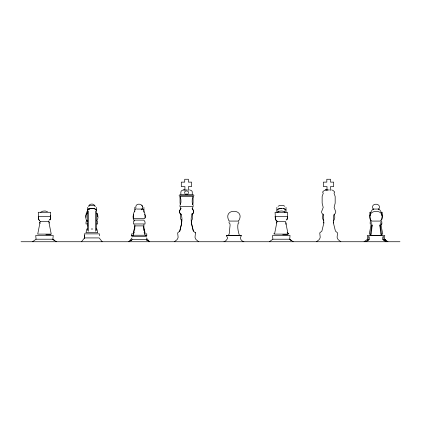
<?xml version="1.0" encoding="UTF-8"?>
<svg xmlns="http://www.w3.org/2000/svg" width="421" height="421" viewBox="0 0 421 421"><rect width="100%" height="100%" fill="white"/><g stroke="black" fill="none" stroke-linecap="round" stroke-linejoin="round"><path stroke-width="0.63" d="M49.394 222.204L49.152 223.067M238.844 222.204L238.707 223.004L238.186 223.23C237.081 226.898 238.239 231.671 239.323 235.176C239.828 235.902 240.854 235.097 241.349 235.66C239.686 238.086 240.475 240.601 243.88 241.738M333.569 222.204L333.327 223.067M380.931 222.204L380.689 223.067M198.744 241.738L196.075 239.628L195.349 238.412L195.007 237.249L195.481 232.897L193.344 231.097C192.255 225.461 188.855 217.136 193.634 212.452C194.128 210.837 192.592 209.716 192.155 208.348L193.271 206.474L179.862 206.474L180.977 208.348C180.53 209.721 179.03 210.832 179.478 212.458C184.309 217.125 180.862 225.467 179.788 231.097L177.651 232.897L178.125 237.249L177.783 238.412L177.057 239.628L174.389 241.738M372.196 224.925L371.243 234.108L370.622 235.176M97.646 216.831L97.43 213.358M39.511 220.546L38.653 219.583L38.269 212.284L50.688 212.284L50.309 219.583L49.315 219.583M276.323 220.546L275.466 219.583L275.081 212.284L287.501 212.284L287.501 216.594L287.122 219.583L286.617 219.583M381.226 212.284L382.226 212.284L382.226 216.594L381.847 219.583L381.342 219.583M84.368 236.044L84.421 235.66M370.07 215.684C370.338 213.289 371.127 210.389 373.269 209.058L378.763 209.058C380.905 210.389 381.694 213.289 381.963 215.684M371.048 224.93L371.743 225.893L370.269 235.25L370.701 235.25M369.501 238.702L369.496 237.323M371.122 224.661L369.259 234.108L370.412 234.108M56.419 241.738L52.757 239.212L54.504 240.475L52.899 239.212L53.22 235.46L35.738 235.46L36.059 239.212L32.538 241.738M293.232 241.738L289.569 239.212L291.316 240.475L289.711 239.212L290.032 235.46L272.55 235.46L272.871 239.212L269.351 241.738M387.957 241.738L384.294 239.212L386.041 240.475L384.436 239.212L384.757 235.46L382.21 235.46M188.392 193.471C189.729 190.039 183.493 189.939 184.714 193.413M192.618 204.806L193.081 203.148L193.081 196.481M49.894 220.136L50.636 217.836L50.441 215.426M97.256 220.136L97.998 217.836L97.804 215.426L96.698 213.273M133.604 214.684L133.047 216.41L133.241 218.82L134.346 220.972M179.888 205.59L180.977 202.206L180.883 199.322L179.862 196.386L193.271 196.386L192.25 199.322L192.155 202.206L193.244 205.59M181.151 214.105L180.409 216.41L180.604 218.82L181.709 220.972M286.706 220.136L287.448 217.836L287.348 216.631M323.239 214.105L322.497 216.41L322.691 218.82L323.796 220.972M381.431 220.136C386.589 207.379 364.012 209.211 371.159 220.972M180.862 194.192C180.851 192.055 180.335 190.266 184.066 189.876M87.184 211.195L86.252 213.358L85.895 215.684L86.11 217.404M134.546 211.195L133.615 213.358L133.257 215.684L133.615 218.557L144.792 218.557L145.15 215.684L144.792 213.358L143.861 211.195M180.977 208.348C179.472 210.058 178.525 213.073 181.098 214.373M191.345 223.004L191.345 221.078M382.536 237.323L382.531 238.702M86.894 220.567L86.016 221.93L86.016 223.967L87.726 223.967M88.647 206.043C89.741 203.327 93.951 203.375 94.988 206.111M141.567 209.842C146.308 203.885 134.041 201.301 135.983 208.669M378.632 209.474C382.8 202.548 369.264 202.396 373.28 209.416M381.331 235.25L381.763 235.25L380.289 225.893L380.984 224.93M131.784 235.66L133.194 235.46M81.49 241.738L84.542 237.923L84.263 233.865L99.419 233.865L99.419 235.813M128.852 241.738L132.026 237.923M87.6 212.726C85.263 214.799 85.158 218.525 86.984 220.972M191.197 221.057C193.044 219.173 193.176 215.957 191.702 213.81M238.56 221.057C246.285 208.348 221.988 207.732 229.071 220.972M333.285 221.057C334.953 219.346 335.295 216.399 334.063 214.347M179.204 231.729L179.788 231.097L181.683 223.435L181.609 219.673M380.942 224.93L381.847 223.967L381.847 221.93L380.673 220.115M192.034 214.373C194.628 213.079 193.655 210.063 192.155 208.348M131.078 240.77L132.162 239.707M368.975 239.707L366.065 241.738M378.342 209.248L378.763 209.058M88.631 209.063L90.205 208.527L88.631 209.063L87.431 210.079C89.747 207.753 94.267 207.679 96.551 210.079C94.604 207.879 91.157 208.058 88.631 209.058L92.004 208.342M134.794 210.079L135.994 209.058M276.881 210.079C279.197 207.753 283.717 207.679 286.001 210.079L284.838 209.037L283.238 208.495M316.476 241.738L319.144 239.628L319.871 238.412L320.213 237.249L319.739 232.897L321.876 231.097L323.77 223.435L323.612 215.278L321.776 212.973L321.528 211.831L323.207 207.448L322.139 203.148L322.139 196.481L323.312 193.081L322.681 192.381L322.754 191.792L324.359 190.376L326.154 189.876M369.033 239.212L367.596 239.212L364.076 241.738M129.058 241.738L132.047 239.591L146.361 239.591L149.35 241.738M365.87 241.738L368.859 239.591L369.396 239.591M223.977 241.738L225.803 240.77L227.414 238.702L227.493 237.46L226.456 236.044L226.766 235.46L241.091 235.46M40.632 212.263L42.784 211.163L45.194 210.963L47.494 211.705M277.444 212.263L279.597 211.163L282.007 210.963L284.307 211.705M141.666 209.132L142.103 209.084M278.081 209.063L281.454 208.342M226.766 235.46L228.203 235.423L229.156 234.108L230.108 224.925L229.813 223.414L229.156 223.004L229.013 222.204M146.308 235.46L145.219 235.528L146.624 235.66M241.033 235.46L227.866 235.528M189.518 189.876C193.186 190.745 192.071 192.097 192.271 194.192M331.606 189.876L332.943 190.376L334.553 191.792L334.627 192.381L333.995 193.081L335.169 196.481L335.169 203.148L334.1 207.448L335.779 211.831L335.532 212.973L333.695 215.278L333.537 223.435L335.432 231.097L337.568 232.897L337.095 237.249L337.437 238.412L338.163 239.628L340.831 241.738M185.793 189.966L187.329 189.966M327.88 189.966L329.417 189.966M185.224 194.055L187.908 194.055M179.746 194.623L193.386 194.623M179.067 195.654L194.065 195.654M136.883 209.058L141.951 209.058M370.806 212.284L369.806 212.284L370.191 219.583L371.048 220.546L370.191 221.93L370.191 223.967L371.901 223.967M38.269 216.594L50.688 216.594M275.081 216.594L287.501 216.594M48.483 221.078L49.257 221.078M87.068 221.078L87.81 221.078M229.156 221.078L238.707 221.078M276.518 221.078L277.26 221.078M371.243 221.078L380.795 221.078M96.651 223.967L97.672 223.967L97.672 221.93L96.498 220.115M380.142 223.967L381.847 223.967M87.568 225.893L87.889 225.893M371.743 225.893L372.469 225.893M379.542 225.893L380.289 225.893M87.61 229.008L86.8 229.008L85.984 232.692L97.698 232.692L96.883 229.008L96.072 229.008M91.22 229.008L92.783 229.008M134.204 229.008L133.346 232.692L134.341 232.692M144.203 229.008L145.061 232.692L144.04 232.692M133.852 233.865L131.626 233.865L131.626 235.813M144.571 233.865L146.782 233.865L146.782 235.813M273.713 233.865L274.281 233.865M288.222 233.865L288.869 233.865L287.148 232.692M381.589 234.108L382.773 234.108L380.91 224.661M45.9 234.781L50.873 234.781M282.712 234.781L287.685 234.781M145.213 235.46L146.366 235.46M369.843 235.46L367.275 235.46L367.596 239.212M369.975 235.46L382.026 235.46M370.901 235.528L381.105 235.528M131.773 236.402L146.634 236.402M369.222 236.402L368.585 236.402L368.585 238.307M382.81 236.402L383.447 236.402L383.447 238.307M84.542 237.923L99.14 237.923L102.192 241.738M146.324 237.923L149.555 241.738M36.059 239.212L52.899 239.212M272.871 239.212L289.711 239.212M382.963 239.212L384.436 239.212M382.557 239.591L383.173 239.591L386.162 241.738M21.05 241.738L399.95 241.738M183.588 189.876L185.235 189.966M132.041 235.46L133.141 235.528M226.824 235.46L227.914 235.528M132.099 235.46L133.189 235.528M373.269 209.058L373.69 209.248M141.682 205.653L142.751 206.258M40.221 223.23L39.706 223.004L39.563 222.204M385.968 241.738L383.057 239.707M371.343 223.067L371.101 222.204M323.981 223.067L323.738 222.204M276.618 223.067L276.376 222.204M146.245 239.707L147.329 240.77M381.41 235.176L380.795 234.108L379.837 224.925M276.434 220.972L275.329 218.82L275.134 216.41M144.614 214.347L145.166 215.426L145.361 217.836M39.621 220.972L38.516 218.82L38.322 216.41M195.333 232.476L195.481 232.897M180.356 204.253L180.051 203.148L180.051 196.481M191.45 223.435L193.344 231.097M330.517 190.434L330.517 186.582L333.669 186.582L333.669 182.125L330.517 182.125L330.517 179.262L326.817 179.262L326.817 182.125L323.381 182.125L323.381 186.582L327.001 186.582L327.001 190.434M286.001 207.364L286.001 212.337M286.001 222.835L286.001 224.377M284.838 206.258L283.238 205.464L281.454 205.322L279.655 205.485L278.081 206.285M284.838 210.937L284.838 212.558M278.081 210.968L278.081 212.047M276.881 207.364L276.881 212.337M188.429 190.434L188.429 186.582L191.581 186.582L191.581 182.125L188.429 182.125L188.429 179.262L184.73 179.262L184.73 182.125L181.293 182.125L181.293 186.582L184.914 186.582L184.914 190.434M143.914 207.364L143.914 212.268M143.914 224.377L143.914 230.524M134.794 207.364L134.794 211.763M134.794 224.719L134.794 229.071M96.551 207.364L96.551 230.524M95.388 206.258L93.788 205.464L92.004 205.322L90.205 205.485L88.631 206.285M95.388 210.937L95.388 231.24M88.631 210.968L88.631 231.234M87.431 207.364L87.431 230.524M84.41 236.402L84.41 238.307M134.93 225.893L133.457 235.25L144.95 235.25L143.477 225.893L134.93 225.893M40.206 221.509L37.722 234.108L51.236 234.108L48.752 221.509L40.206 221.509M277.018 221.509L274.534 234.108L288.048 234.108L285.564 221.509L277.018 221.509M134.546 220.115L133.378 221.93L133.378 223.967L145.035 223.967L145.035 221.93L143.861 220.115L134.546 220.115M327.322 189.966L325.675 189.876L327.322 189.966M143.914 210.079L142.751 209.037L143.914 210.079"/></g></svg>
